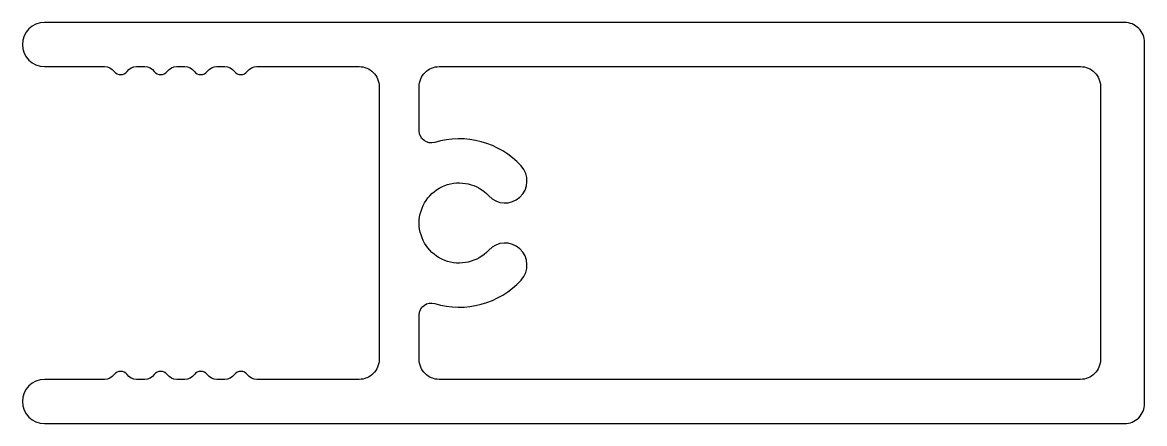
# Model space of a CAD drawing. Extents: x 138.4 to 166.4, y 236.2 to 246.2.
import ezdxf

# ---------------------------------------------------------------- set-up
doc = ezdxf.new("R2010")
doc.units = 0
doc.layers.get('0').update_dxf_attribs({"linetype": 'CONTINUOUS'})

msp = doc.modelspace()

# ---------------------------------------------------------------- linework, layer by layer
for points in [[(147.285, 237.772, -0.414214), (146.785, 237.272), (144.235, 237.272, -0.236068), (143.995, 237.392, 0.5), (143.675, 237.392, -0.236068), (143.435, 237.272), (143.235, 237.272, -0.236068), (142.995, 237.392, 0.5), (142.675, 237.392, -0.236068), (142.435, 237.272), (142.235, 237.272, -0.236068), (141.995, 237.392, 0.5), (141.675, 237.392, -0.236068), (141.435, 237.272), (141.235, 237.272, -0.236068), (140.995, 237.392, 0.5), (140.675, 237.392, -0.236068), (140.435, 237.272), (138.935, 237.272, 1), (138.935, 236.172), (165.885, 236.172, 0.414214), (166.385, 236.672), (166.385, 245.672, 0.414214), (165.885, 246.172), (138.935, 246.172, 1), (138.935, 245.072), (140.435, 245.072, -0.236068), (140.675, 244.952, 0.5), (140.995, 244.952, -0.236068), (141.235, 245.072), (141.435, 245.072, -0.236068), (141.675, 244.952, 0.5), (141.995, 244.952, -0.236068), (142.235, 245.072), (142.435, 245.072, -0.236068), (142.675, 244.952, 0.5), (142.995, 244.952, -0.236068), (143.235, 245.072), (143.435, 245.072, -0.236068), (143.675, 244.952, 0.5), (143.995, 244.952, -0.236068), (144.235, 245.072), (146.785, 245.072, -0.414214), (147.285, 244.572)], [(150.83, 239.75, 1), (150.021, 240.495, -2.562072), (150.021, 241.85, 1), (150.83, 242.595, 0.288236), (148.672, 243.181, -0.50381), (148.285, 243.468), (148.285, 244.572, -0.414214), (148.785, 245.072), (164.785, 245.072, -0.414214), (165.285, 244.572), (165.285, 237.772, -0.414214), (164.785, 237.272), (148.785, 237.272, -0.414214), (148.285, 237.772), (148.285, 238.877, -0.50381), (148.672, 239.164, 0.288236)]]:
    msp.add_lwpolyline(points, format="xyb", close=True)

doc.saveas('drawing.dxf')
